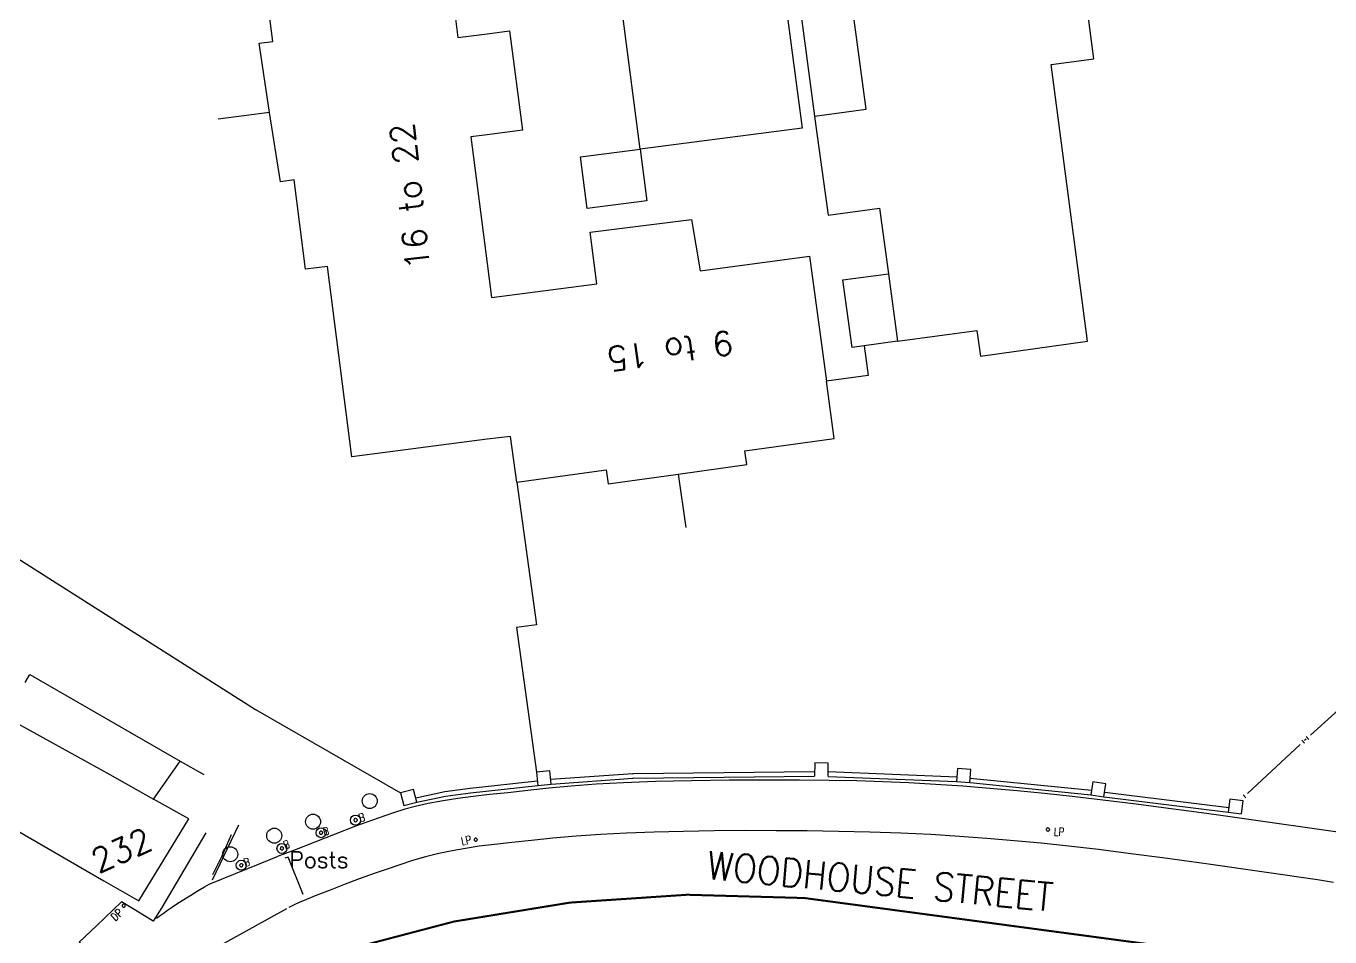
# Model space of a CAD drawing. Extents: x 427500 to 429848, y 434500 to 436505.
# Drawn here: x 428977 to 429042.1, y 435491.9 to 435537.4 of the extents above; entities that cross this region are included whole.
import ezdxf

# ---------------------------------------------------------------- set-up
doc = ezdxf.new("R2010")
doc.units = 0
doc.linetypes.add('1004', pattern=[6, 4, -2])
doc.layers.get('0').update_dxf_attribs({"color": 222})
for name, color, linetype in [('LPTIP_Ex_Base', 8, 'Continuous'), ('PRO-MARKINGS', 7, 'Continuous'), ('ROADNAME', 7, 'Continuous')]:
    doc.layers.add(name, color=color, linetype=linetype)
doc.styles.add('LCC Romans', font='romans.shx', dxfattribs={"width": 0.9})
doc.styles.add('MtXpl_Romans', font='romans__.ttf')
doc.styles.get("Standard").update_dxf_attribs({"font": 'romans.shx'})

# ---------------------------------------------------------------- blocks, each defined once
blk = doc.blocks.new('MH_LINE')
at = {"color": 0, "linetype": 'ByBlock', "flags": 128}
blk.add_lwpolyline([(-0.5, 0), (0.5, 0)], dxfattribs=at)
blk = doc.blocks.new('FENCE_UP')
at = {"color": 0, "linetype": 'ByBlock', "flags": 128}
blk.add_lwpolyline([(0, 0.5), (0, -0.5)], dxfattribs=at)
blk = doc.blocks.new('CIRCL')
at = {"color": 0, "linetype": 'ByBlock', "flags": 128}
for points in [[(0.5, 0), (0.475, 0.154), (0.404, 0.293), (0.293, 0.404), (0.154, 0.475), (0, 0.5), (-0.154, 0.475), (-0.293, 0.404), (-0.404, 0.293), (-0.475, 0.154), (-0.5, 0), (-0.475, -0.154), (-0.404, -0.293), (-0.293, -0.404), (-0.154, -0.475), (0, -0.5), (0.154, -0.475), (0.293, -0.404), (0.404, -0.293), (0.475, -0.154)], [(0.5, 0), (0.475, -0.154)]]:
    blk.add_lwpolyline(points, dxfattribs=at)

msp = doc.modelspace()

# ---------------------------------------------------------------- linework, layer by layer
at = {"layer": 'LPTIP_Ex_Base', "color": 251, "true_color": 0x636466}
for p, q in [((428997.83, 435542.29), (428998.54, 435536.83)), ((428989.29, 435536.64), (428988.71, 435541.1)), ((429030.31, 435535.77), (429029.79, 435539.72)), ((429014.88, 435538.85), (429015.74, 435532.31)), ((429015.6, 435538.55), (429016.36, 435532.9)), ((429018.94, 435533.25), (429018.18, 435538.9)), ((429007.65, 435531.25), (429006.79, 435537.79)), ((429000, 435537.02), (429001.12, 435537.17)), ((429001.12, 435537.17), (429001.76, 435532.21)), ((428988.6, 435536.55), (428989.29, 435536.64)), ((428989.13, 435533.09), (428988.6, 435536.55)), ((428998.54, 435536.83), (429000, 435537.02)), ((429028.18, 435535.48), (429030.31, 435535.77)), ((429029.99, 435521.66), (429028.18, 435535.48)), ((429016.36, 435532.9), (429018.94, 435533.25)), ((428989.13, 435533.09), (428986.55, 435532.75)), ((428989.67, 435529.63), (428989.13, 435533.09)), ((429016.36, 435532.9), (429016.43, 435532.4)), ((429000, 435531.98), (428999.18, 435531.87)), ((429001.76, 435532.21), (429000, 435531.98)), ((429015.74, 435532.31), (429007.65, 435531.25)), ((429016.43, 435532.4), (429017.03, 435527.95)), ((428999.18, 435531.87), (429000, 435525.54)), ((429004.67, 435530.87), (429007.65, 435531.25)), ((429005, 435528.29), (429004.67, 435530.87)), ((429007.65, 435531.25), (429007.98, 435528.67)), ((428990.36, 435529.72), (428989.67, 435529.63)), ((428990.93, 435525.26), (428990.36, 435529.72)), ((429007.98, 435528.67), (429005, 435528.29)), ((429017.03, 435527.95), (429019.61, 435528.3)), ((429019.61, 435528.3), (429020.05, 435525.03)), ((429005.15, 435527.1), (429010.21, 435527.74)), ((429010.21, 435527.74), (429010.65, 435525.17)), ((429005.48, 435524.52), (429005.15, 435527.1)), ((428992.02, 435525.4), (428990.93, 435525.26)), ((428993.24, 435515.88), (428992.02, 435525.4)), ((429000, 435525.54), (429000.22, 435523.84)), ((429010.65, 435525.17), (429016.1, 435525.91)), ((429016.1, 435525.91), (429016.95, 435519.66)), ((429017.77, 435524.72), (429020.05, 435525.03)), ((429020.05, 435525.03), (429020.51, 435521.66)), ((429000.22, 435523.84), (429005.48, 435524.52)), ((429018.23, 435521.35), (429017.77, 435524.72)), ((429020.51, 435521.66), (429024.47, 435522.2)), ((429024.47, 435522.2), (429024.65, 435520.91)), ((429020.51, 435521.66), (429018.83, 435521.43)), ((429024.65, 435520.91), (429029.99, 435521.66)), ((429018.83, 435521.43), (429018.23, 435521.35)), ((429018.83, 435521.43), (429019.03, 435519.94)), ((429019.03, 435519.94), (429016.95, 435519.66)), ((429017.34, 435516.79), (429016.95, 435519.66)), ((429000, 435516.77), (428993.24, 435515.88)), ((429001.17, 435516.9), (429000, 435516.77)), ((429001.48, 435514.62), (429001.17, 435516.9)), ((429012.88, 435516.18), (429017.34, 435516.79)), ((429012.97, 435515.49), (429012.88, 435516.18)), ((429001.48, 435514.62), (429005.94, 435515.23)), ((429005.94, 435515.23), (429006.04, 435514.54)), ((429006.04, 435514.54), (429009.55, 435515.02)), ((429009.55, 435515.02), (429012.97, 435515.49)), ((429009.55, 435515.02), (429009.92, 435512.35)), ((429001.48, 435514.62), (429002.46, 435507.49)), ((428976.14, 435511.07), (428988.43, 435503.26)), ((429002.46, 435507.49), (429001.47, 435507.35)), ((429001.47, 435507.35), (429002.458, 435500.119)), ((428976.92, 435504.61), (428977.15, 435505)), ((428977.15, 435505), (428984.66, 435500.67)), ((428988.43, 435503.26), (428995.673, 435499.09)), ((428975.9, 435502.9), (428981.15, 435500)), ((428984.2, 435500), (428984.66, 435500.67)), ((428984.66, 435500.67), (428985.85, 435500)), ((428981.15, 435500), (428983.33, 435498.78)), ((428983.33, 435498.78), (428984.2, 435500)), ((428973.3, 435499.05), (428980.85, 435494.7)), ((428985.1, 435497.8), (428983.33, 435498.78)), ((428982.6, 435493.7), (428985.1, 435497.8)), ((428980.85, 435494.7), (428982.6, 435493.7))]:
    msp.add_line(p, q, dxfattribs=at)
at = {"layer": 'LPTIP_Ex_Base', "color": 251, "true_color": 0x636466, "flags": 128}
for points in [[(429041.131, 435501.969), (429045.518, 435505.945)], [(429037.989, 435499.058), (429040.627, 435501.508)], [(429040.92, 435501.78), (429040.835, 435501.701), (429040.835, 435501.701)], [(429007.278, 435500.041), (429003.173, 435499.75)], [(429007.278, 435500.041), (429007.29, 435500.042)], [(429016.361, 435500.143), (429007.29, 435500.042)], [(429017.03, 435499.914), (429017.044, 435500.574), (429016.377, 435500.588), (429016.362, 435499.929)], [(429023.459, 435499.87), (429017.042, 435500.135)], [(429043.906, 435496.933), (429036.422, 435497.987), (429035.436, 435498.118), (429034.045, 435498.304), (429032.428, 435498.517), (429030.765, 435498.727), (429029.236, 435498.905), (429027.846, 435499.052), (429026.474, 435499.188), (429025.115, 435499.31), (429023.759, 435499.417), (429022.401, 435499.508), (429021.072, 435499.583), (429019.777, 435499.641), (429018.468, 435499.685), (429017.095, 435499.714), (429015.61, 435499.729), (429013.931, 435499.731), (429012.092, 435499.719), (429010.214, 435499.692), (429008.415, 435499.652), (429006.817, 435499.596), (429005.439, 435499.521), (429004.201, 435499.426), (429003.074, 435499.319), (429002.028, 435499.207), (429001.035, 435499.099), (429000.118, 435499.002), (428999.297, 435498.912), (428998.536, 435498.815), (428997.801, 435498.699), (428997.055, 435498.551), (428996.408, 435498.406), (428995.883, 435498.274), (428995.317, 435498.1), (428994.548, 435497.833), (428993.413, 435497.418), (428990.369, 435496.23), (428989.474, 435495.885)], [(429002.501, 435499.68), (428999.145, 435499.314), (428997.876, 435499.136), (428996.436, 435498.833)], [(428996.481, 435498.617), (428997.914, 435498.919), (428999.172, 435499.096), (429002.526, 435499.462)], [(429003.189, 435499.531), (429007.277, 435499.822)], [(429007.293, 435499.822), (429007.277, 435499.822)], [(429007.293, 435499.822), (429016.363, 435499.923)], [(429017.033, 435499.915), (429023.447, 435499.655)], [(429024.127, 435499.603), (429030.166, 435498.995)], [(429030.196, 435499.212), (429024.139, 435499.812)], [(429030.827, 435498.898), (429037.025, 435498.121)], [(429037.053, 435498.339), (429030.854, 435499.116)], [(429037.696, 435498.786), (429037.696, 435498.786)], [(428985.948, 435497.098), (428983.751, 435493.369), (428983.315, 435492.674), (428982.74, 435493.027), (428981.731, 435493.647), (428980.478, 435492.451), (428980.206, 435492.191), (428979.617, 435491.626), (428979.724, 435491.49), (428976.958, 435488.869), (428976.848, 435488.988), (428976.78, 435488.921), (428976.582, 435488.728), (428974.524, 435488.667)], [(428986.295, 435495.009), (428986.753, 435495.943), (428987.221, 435497.005)], [(429042.284, 435494.618), (429041.496, 435494.741), (429036.041, 435495.526), (429035.084, 435495.654), (429033.736, 435495.838), (429032.166, 435496.047), (429030.545, 435496.253), (429029.042, 435496.426), (429027.673, 435496.568), (429026.325, 435496.698), (429024.973, 435496.814), (429023.596, 435496.915), (429022.169, 435497.001), (429020.674, 435497.07), (429019.128, 435497.123), (429017.556, 435497.162), (429015.986, 435497.187), (429014.442, 435497.2), (429012.901, 435497.201), (429011.346, 435497.19), (429009.813, 435497.165), (429008.337, 435497.127), (429006.957, 435497.075), (429005.666, 435497.006), (429004.44, 435496.92), (429003.287, 435496.821), (429002.215, 435496.717), (429001.231, 435496.613), (429000.362, 435496.515), (428999.603, 435496.418), (428998.914, 435496.315), (428998.254, 435496.197), (428997.585, 435496.055), (428996.916, 435495.889), (428996.272, 435495.702), (428995.641, 435495.5), (428995.008, 435495.284), (428994.358, 435495.058), (428993.652, 435494.804), (428992.897, 435494.52), (428992.157, 435494.233), (428991.493, 435493.971), (428990.966, 435493.76), (428990.601, 435493.609), (428990.355, 435493.498), (428990.194, 435493.418), (428990.084, 435493.359)], [(428983.48, 435492.835), (428983.616, 435492.931), (428983.802, 435493.065), (428984.027, 435493.225), (428984.276, 435493.397), (428984.538, 435493.571), (428984.843, 435493.764), (428985.199, 435493.983), (428985.561, 435494.203), (428985.881, 435494.396), (428986.112, 435494.534), (428988.654, 435495.553), (428989.474, 435495.885)], [(428990.804, 435494.016), (428990.051, 435495.879), (428989.893, 435495.826)], [(428976.258, 435485.723), (428989.99, 435493.311)]]:
    msp.add_lwpolyline(points, dxfattribs=at)
for points in [[(429003.189, 435499.531), (429003.124, 435500.188), (429002.458, 435500.119), (429002.526, 435499.463)], [(429024.123, 435499.604), (429024.17, 435500.262), (429023.497, 435500.31), (429023.45, 435499.652)], [(429030.818, 435498.894), (429030.91, 435499.547), (429030.259, 435499.638), (429030.167, 435498.985)], [(428996.482, 435498.618), (428996.318, 435499.257), (428995.673, 435499.09), (428995.837, 435498.451)], [(429037.692, 435498.037), (429037.774, 435498.692), (429037.108, 435498.775), (429037.026, 435498.12)]]:
    msp.add_lwpolyline(points, close=True, dxfattribs=at)
at = {"layer": 'LPTIP_Ex_Base', "color": 251, "true_color": 0x636466}
for points in [[(428994.505, 435498.68), (428994.498, 435498.607), (428994.476, 435498.536), (428994.442, 435498.472), (428994.395, 435498.415), (428994.338, 435498.368), (428994.274, 435498.334), (428994.203, 435498.312), (428994.13, 435498.305), (428994.057, 435498.312), (428993.986, 435498.334), (428993.922, 435498.368), (428993.865, 435498.415), (428993.818, 435498.472), (428993.784, 435498.536), (428993.762, 435498.607), (428993.755, 435498.68), (428993.762, 435498.753), (428993.784, 435498.824), (428993.818, 435498.888), (428993.865, 435498.945), (428993.922, 435498.992), (428993.986, 435499.026), (428994.057, 435499.048), (428994.13, 435499.055), (428994.203, 435499.048), (428994.274, 435499.026), (428994.338, 435498.992), (428994.395, 435498.945), (428994.442, 435498.888), (428994.476, 435498.824), (428994.498, 435498.753), (428994.505, 435498.68)], [(428991.675, 435497.65), (428991.668, 435497.577), (428991.646, 435497.506), (428991.612, 435497.442), (428991.565, 435497.385), (428991.508, 435497.338), (428991.444, 435497.304), (428991.373, 435497.282), (428991.3, 435497.275), (428991.227, 435497.282), (428991.156, 435497.304), (428991.092, 435497.338), (428991.035, 435497.385), (428990.988, 435497.442), (428990.954, 435497.506), (428990.932, 435497.577), (428990.925, 435497.65), (428990.932, 435497.723), (428990.954, 435497.794), (428990.988, 435497.858), (428991.035, 435497.915), (428991.092, 435497.962), (428991.156, 435497.996), (428991.227, 435498.018), (428991.3, 435498.025), (428991.373, 435498.018), (428991.444, 435497.996), (428991.508, 435497.962), (428991.565, 435497.915), (428991.612, 435497.858), (428991.646, 435497.794), (428991.668, 435497.723), (428991.675, 435497.65)], [(428989.735, 435496.95), (428989.728, 435496.877), (428989.706, 435496.806), (428989.672, 435496.742), (428989.625, 435496.685), (428989.568, 435496.638), (428989.504, 435496.604), (428989.433, 435496.582), (428989.36, 435496.575), (428989.287, 435496.582), (428989.216, 435496.604), (428989.152, 435496.638), (428989.095, 435496.685), (428989.048, 435496.742), (428989.014, 435496.806), (428988.992, 435496.877), (428988.985, 435496.95), (428988.992, 435497.023), (428989.014, 435497.094), (428989.048, 435497.158), (428989.095, 435497.215), (428989.152, 435497.262), (428989.216, 435497.296), (428989.287, 435497.318), (428989.36, 435497.325), (428989.433, 435497.318), (428989.504, 435497.296), (428989.568, 435497.262), (428989.625, 435497.215), (428989.672, 435497.158), (428989.706, 435497.094), (428989.728, 435497.023), (428989.735, 435496.95)], [(428987.535, 435496.02), (428987.528, 435495.947), (428987.506, 435495.876), (428987.472, 435495.812), (428987.425, 435495.755), (428987.368, 435495.708), (428987.304, 435495.674), (428987.233, 435495.652), (428987.16, 435495.645), (428987.087, 435495.652), (428987.016, 435495.674), (428986.952, 435495.708), (428986.895, 435495.755), (428986.848, 435495.812), (428986.814, 435495.876), (428986.792, 435495.947), (428986.785, 435496.02), (428986.792, 435496.093), (428986.814, 435496.164), (428986.848, 435496.228), (428986.895, 435496.285), (428986.952, 435496.332), (428987.016, 435496.366), (428987.087, 435496.388), (428987.16, 435496.395), (428987.233, 435496.388), (428987.304, 435496.366), (428987.368, 435496.332), (428987.425, 435496.285), (428987.472, 435496.228), (428987.506, 435496.164), (428987.528, 435496.093), (428987.535, 435496.02)]]:
    msp.add_lwpolyline(points, dxfattribs=at)
for centre in [(428993.421, 435497.726), (428991.702, 435497.098), (428989.745, 435496.314), (428987.712, 435495.473)]:
    msp.add_circle(centre, 0.25, dxfattribs=at)
at = {"layer": 'PRO-MARKINGS', "linetype": '1004', "const_width": 0.1, "flags": 128}
msp.add_lwpolyline([(429077.046, 435484.207), (429061.84, 435487.244), (429046.677, 435489.7), (429015.855, 435493.834, 0.143335), (428981.872, 435486.616)], format="xyb", dxfattribs=at)

# ---------------------------------------------------------------- block references
at = {"layer": 'LPTIP_Ex_Base', "color": 251, "true_color": 0x636466}
for name, p, xscale, yscale, zscale, rotation in [('FENCE_UP', (429040.774, 435501.644), 0.2, 0.2, 0.2, 42.87599800000001), ('FENCE_UP', (429040.983, 435501.835), 0.2, 0.2, 0.2, 42.18876199999999), ('FENCE_UP', (429037.842, 435498.922), 0.2, 0.2, 0.2, 42.87599800000001), ('MH_LINE', (428986.932, 435496.125), 3.043055, 2, 3.043055, 64.671447), ('CIRCL', (428993.421, 435497.726), 0.16, 0.16, 0.16, 21.529507), ('CIRCL', (428991.702, 435497.098), 0.16, 0.16, 0.16, 201.833065), ('CIRCL', (429028.016, 435497.26), 0.16, 0.16, 0.16, 355.71934), ('CIRCL', (428989.745, 435496.314), 0.16, 0.16, 0.16, 202.469021), ('CIRCL', (428987.712, 435495.473), 0.16, 0.16, 0.16, 21.529507), ('CIRCL', (428981.838, 435493.45), 0.16, 0.16, 0.16, 339.782274)]:
    msp.add_blockref(name, p, dxfattribs=dict(at, xscale=xscale, yscale=yscale, zscale=zscale, rotation=rotation))
at = {"layer": 'LPTIP_Ex_Base', "color": 251, "true_color": 0x636466, "xscale": 0.16, "yscale": 0.16, "zscale": 0.16}
msp.add_blockref('CIRCL', (428999.424, 435496.752), dxfattribs=at)

# ---------------------------------------------------------------- texts
at = {"layer": 'LPTIP_Ex_Base', "color": 251, "true_color": 0x636466, "style": 'MtXpl_Romans'}
for s, rotation, p in [('16 to 22', 96.5, (428997.148, 435525.316)), ('9 to 15', 187.8, (429012.19, 435522.195)), ('232', 24, (428980.556, 435495.048))]:
    msp.add_text(s, height=1.2, rotation=rotation, dxfattribs=at).set_placement(p)
at = {"layer": 'LPTIP_Ex_Base', "color": 251, "true_color": 0x636466, "width": 0.8}
for s, rotation, p in [('B', 16.74583, (428993.653, 435497.625)), ('B', 15.42222, (428991.853, 435496.941)), ('LP', 12.20047, (428998.743, 435496.46)), ('LP', -1.20611, (429028.317, 435496.951)), ('B', 20.77222, (428989.908, 435496.27)), ('B', 15.31278, (428987.9, 435495.392)), ('DP', 44.07084, (428981.428, 435492.654))]:
    msp.add_text(s, height=0.4, rotation=rotation, dxfattribs=at).set_placement(p)
at = {"layer": 'LPTIP_Ex_Base', "color": 251, "true_color": 0x636466, "style": 'MtXpl_Romans'}
msp.add_text('Posts', height=0.8, dxfattribs=at).set_placement((428990.12, 435495.341))
at = {"layer": 'ROADNAME', "style": 'LCC Romans', "width": 0.9}
msp.add_text('WOODHOUSE STREET', height=1.4, rotation=354.62062, dxfattribs=at).set_placement((429010.944, 435494.799))

doc.saveas('drawing.dxf')
